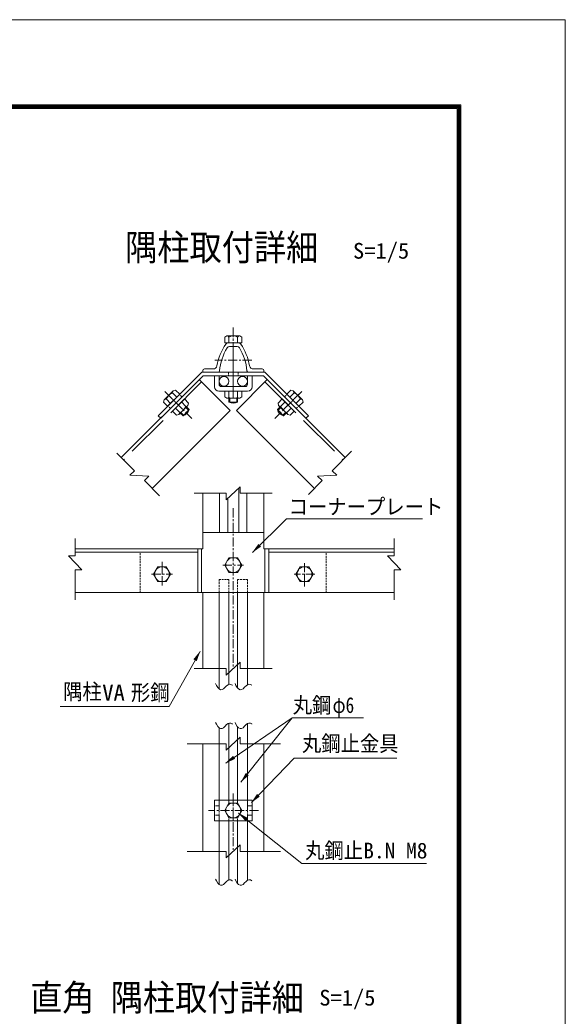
# Model space of a CAD drawing. Units: millimetres, scale not verified, with parts at other scales. Extents: x -4455 to 4455, y -3150 to 3150.
# Drawn here: x 2955 to 4455, y 410 to 3150 of the extents above; entities that cross this region are included whole.
import ezdxf
from ezdxf.enums import TextEntityAlignment as Align

# ---------------------------------------------------------------- set-up
doc = ezdxf.new("R2010")
doc.units = ezdxf.units.MM
doc.header["$LTSCALE"] = 20
for name, pattern in [('DASHED', [7.5, 6, -1.5]), ('USER1', [2, 1.25, -0.25, 0.25, -0.25]), ('USER2', [0.375, 0.25, -0.125]), ('USER3', [0.1875, 0.125, -0.0625])]:
    doc.linetypes.add(name, pattern=pattern)
doc.layers.add('0-4_7詳細', color=7, linetype='Continuous', lineweight=18)
doc.layers.add('0-E_D-TTL', color=7, linetype='Continuous', lineweight=18)
doc.styles.add('ＭＳ ゴシック', font='')
doc.styles.get('ＭＳ ゴシック').set_extended_font_data('MS Gothic')

msp = doc.modelspace()

# ---------------------------------------------------------------- linework, layer by layer
at = {"layer": '0-4_7詳細', "color": 1, "linetype": 'USER1'}
for p, q in [((3542.07, 2303.84), (3542.07, 2172.22)), ((3542.07, 2302.59), (3542.07, 2160.48)), ((3542.07, 2256.86), (3542.07, 2109.54)), ((3542.07, 2241.77), (3542.07, 2109.54)), ((3592.9, 2214.08), (3491.51, 2214.08)), ((3542.07, 2152.71), (3542.07, 2118.32)), ((3428.23, 2053.88), (3353.25, 2128.86)), ((3402.65, 2079.47), (3361.48, 2120.64)), ((3656.03, 2053.88), (3731.01, 2128.86)), ((3681.62, 2079.47), (3722.79, 2120.64)), ((3681.62, 2079.47), (3722.79, 2120.64)), ((3542.07, 1806.68), (3542.07, 1365.76)), ((3346.1, 1659.61), (3346.1, 1590.22)), ((3346.1, 1649.38), (3346.1, 1601.55)), ((3513.51, 1650.42), (3570.63, 1650.42)), ((3738.05, 1591.23), (3738.05, 1660.62)), ((3738.05, 1601.46), (3738.05, 1649.29)), ((3317.54, 1625.42), (3374.66, 1625.42)), ((3766.61, 1625.42), (3709.49, 1625.42)), ((3542.07, 1021.95), (3542.07, 863.09)), ((3542.07, 1013.68), (3542.07, 937.11)), ((3611.62, 975.54), (3474.27, 975.54))]:
    msp.add_line(p, q, dxfattribs=at)
at = {"layer": '0-4_7詳細'}
for p, q in [((3524.49, 2281.24), (3518.61, 2277.84)), ((3518.61, 2277.84), (3518.61, 2262.04)), ((3524.49, 2281.24), (3559.77, 2281.24)), ((3530.13, 2277.84), (3530.13, 2262.04)), ((3554.13, 2277.84), (3554.13, 2262.04)), ((3559.77, 2281.24), (3565.65, 2277.84)), ((3565.65, 2277.84), (3565.65, 2262.04)), ((3518.61, 2262.04), (3565.65, 2262.04)), ((3542.13, 2262.04), (3527.69, 2262.04)), ((3542.13, 2251.54), (3531.68, 2251.54)), ((3542.13, 2262.04), (3556.58, 2262.04)), ((3542.13, 2251.54), (3552.58, 2251.54)), ((3459.17, 2171.44), (3234.05, 1946.32)), ((3455.19, 2181.04), (3335.71, 2061.56)), ((3459.17, 2171.44), (3342.49, 2054.77)), ((3629.07, 2181.04), (3455.19, 2181.04)), ((3458.13, 2185.54), (3458.13, 2181.04)), ((3499.98, 2181.04), (3458.13, 2181.04)), ((3625.1, 2171.44), (3459.17, 2171.44)), ((3486.93, 2190.04), (3462.63, 2190.04)), ((3584.28, 2181.04), (3626.13, 2181.04)), ((3597.34, 2190.04), (3621.63, 2190.04)), ((3625.1, 2171.44), (3850.22, 1946.32)), ((3625.1, 2171.44), (3741.77, 2054.77)), ((3626.13, 2185.54), (3626.13, 2181.04)), ((3629.07, 2181.04), (3748.56, 2061.56)), ((3533.41, 2075.98), (3448.56, 2160.83)), ((3550.85, 2075.98), (3635.7, 2160.83)), ((3377.03, 2130.03), (3352.08, 2105.08)), ((3394.76, 2120.61), (3361.5, 2087.35)), ((3375.44, 2123.64), (3386.62, 2112.47)), ((3377.03, 2130.03), (3383.59, 2131.79)), ((3383.59, 2131.79), (3394.76, 2120.61)), ((3565.59, 2128.84), (3518.55, 2128.84)), ((3518.55, 2112.97), (3518.55, 2128.84)), ((3524.31, 2109.64), (3518.55, 2112.97)), ((3530.07, 2111.7), (3530.07, 2128.84)), ((3554.07, 2111.7), (3554.07, 2128.84)), ((3559.83, 2109.64), (3565.59, 2112.97)), ((3565.59, 2112.97), (3565.59, 2128.84)), ((3700.68, 2131.79), (3689.5, 2120.61)), ((3689.5, 2120.61), (3722.76, 2087.35)), ((3708.82, 2123.64), (3697.65, 2112.47)), ((3707.24, 2130.03), (3700.68, 2131.79)), ((3707.24, 2130.03), (3732.18, 2105.08)), ((3358.47, 2106.67), (3369.65, 2095.5)), ((3374.65, 2074.2), (3407.92, 2107.46)), ((3392.3, 2064.69), (3417.42, 2089.81)), ((3411.89, 2087.19), (3399.77, 2099.31)), ((3413.35, 2085.74), (3420.88, 2078.2)), ((3559.83, 2109.64), (3524.31, 2109.64)), ((3530.07, 2109.64), (3530.07, 2098.98)), ((3554.07, 2098.98), (3530.07, 2098.98)), ((3554.07, 2109.64), (3554.07, 2098.98)), ((3670.92, 2085.74), (3663.38, 2078.2)), ((3665.12, 2096.24), (3676.35, 2107.46)), ((3666.85, 2089.81), (3665.12, 2096.24)), ((3691.96, 2064.69), (3666.85, 2089.81)), ((3672.37, 2087.19), (3684.49, 2099.31)), ((3709.61, 2074.2), (3676.35, 2107.46)), ((3725.79, 2106.67), (3714.62, 2095.5)), ((3733.94, 2098.53), (3722.76, 2087.35)), ((3732.18, 2105.08), (3733.94, 2098.53)), ((3533.41, 2075.98), (3318.9, 1861.47)), ((3342.49, 2054.77), (3335.71, 2061.56)), ((3385.88, 2062.97), (3374.65, 2074.2)), ((3394.92, 2070.22), (3382.8, 2082.34)), ((3392.3, 2064.69), (3385.88, 2062.97)), ((3396.38, 2068.77), (3403.91, 2061.23)), ((3403.91, 2061.23), (3420.88, 2078.2)), ((3550.85, 2075.98), (3765.36, 1861.47)), ((3680.35, 2061.23), (3663.38, 2078.2)), ((3687.89, 2068.77), (3680.35, 2061.23)), ((3689.34, 2070.22), (3701.47, 2082.34)), ((3691.96, 2064.69), (3698.39, 2062.97)), ((3698.39, 2062.97), (3709.61, 2074.2)), ((3741.77, 2054.77), (3748.56, 2061.56)), ((3458.07, 1848.18), (3458.07, 1695.42)), ((3626.07, 1848.18), (3626.07, 1695.42)), ((3458.07, 1740.42), (3626.07, 1740.42)), ((3458.07, 1695.42), (3107.33, 1695.42)), ((3444.47, 1686.42), (3107.33, 1686.42)), ((3444.47, 1695.42), (3444.47, 1575.42)), ((3455.07, 1695.42), (3455.07, 1575.42)), ((3626.07, 1695.42), (3984.68, 1695.42)), ((3629.07, 1695.42), (3629.07, 1575.42)), ((3639.68, 1695.42), (3639.68, 1575.42)), ((3639.68, 1686.42), (3982.43, 1686.42)), ((3469.99, 1575.42), (3107.33, 1575.42)), ((3458.07, 1575.42), (3458.07, 1365.76)), ((3458.07, 1575.42), (3626.07, 1575.42)), ((3503.12, 1575.42), (3503.12, 1309.87)), ((3530.12, 1575.42), (3530.12, 1322.25)), ((3554.02, 1575.42), (3554.02, 1312.64)), ((3581.02, 1575.42), (3581.02, 1321.25)), ((3616.41, 1575.42), (3984.68, 1575.42)), ((3626.07, 1575.42), (3626.07, 1365.76)), ((3530.12, 1004.04), (3530.12, 1215.36)), ((3554.02, 1004.04), (3554.02, 1205.75)), ((3581.02, 1004.04), (3581.02, 1214.36)), ((3503.12, 1004.04), (3503.12, 1202.98)), ((3458.07, 1159.22), (3458.07, 863.09)), ((3626.07, 1159.22), (3626.07, 863.09)), ((3593.67, 1004.04), (3490.47, 1004.04)), ((3490.47, 1004.04), (3490.47, 947.04)), ((3593.67, 1004.04), (3593.67, 947.04)), ((3593.67, 947.04), (3490.47, 947.04)), ((3503.12, 947.04), (3503.12, 771.73)), ((3530.12, 947.04), (3530.12, 784.11)), ((3554.02, 947.04), (3554.02, 774.5)), ((3581.02, 947.04), (3581.02, 783.11))]:
    msp.add_line(p, q, dxfattribs=at)
at = {"layer": '0-4_7詳細', "color": 3}
for p, q in [((3490.47, 2171.44), (3490.47, 2140.84)), ((3503.07, 2171.44), (3490.47, 2171.44)), ((3503.07, 2171.44), (3503.07, 2147.44)), ((3581.07, 2171.44), (3581.07, 2147.44)), ((3593.67, 2171.44), (3581.07, 2171.44)), ((3593.67, 2171.44), (3593.67, 2140.84)), ((3575.07, 2141.44), (3509.07, 2141.44)), ((3581.67, 2128.84), (3502.47, 2128.84)), ((3504.57, 1848.18), (3504.57, 1740.42)), ((3557.07, 1862.11), (3557.07, 1740.42)), ((3579.57, 1848.18), (3579.57, 1740.42)), ((3527.07, 1834.25), (3527.07, 1740.42))]:
    msp.add_line(p, q, dxfattribs=at)
at = {"layer": '0-4_7詳細', "color": 1, "linetype": 'USER2'}
for p, q in [((3528.57, 2181.04), (3528.57, 2171.44)), ((3555.57, 2181.04), (3555.57, 2171.44)), ((3400.83, 2113.1), (3394.04, 2119.89)), ((3683.43, 2113.1), (3690.22, 2119.89)), ((3683.43, 2113.1), (3690.22, 2119.89)), ((3369.01, 2081.28), (3362.22, 2088.07)), ((3715.25, 2081.28), (3722.04, 2088.07)), ((3715.25, 2081.28), (3722.04, 2088.07))]:
    msp.add_line(p, q, dxfattribs=at)
at = {"layer": '0-4_7詳細', "color": 3, "linetype": 'DASHED'}
for p, q in [((3454.92, 2154.47), (3240.41, 1939.96)), ((3629.34, 2154.47), (3843.85, 1939.96))]:
    msp.add_line(p, q, dxfattribs=at)
at = {"layer": '0-4_7詳細', "color": 1}
for p, q in [((3411.65, 2084.04), (3420.04, 2075.65)), ((3532.47, 2109.64), (3532.47, 2097.77)), ((3551.67, 2109.64), (3551.67, 2097.77)), ((3672.62, 2084.04), (3664.22, 2075.65)), ((3398.07, 2070.46), (3406.47, 2062.07)), ((3686.19, 2070.46), (3677.8, 2062.07)), ((3704.5, 1230.68), (3563.3, 1053.75))]:
    msp.add_line(p, q, dxfattribs=at)
at = {"layer": '0-4_7詳細', "color": 4}
for p, q in [((3270.1, 1910.27), (3222.24, 1958.13)), ((3814.17, 1910.27), (3867.6, 1963.7)), ((3270.1, 1910.27), (3257.37, 1897.54)), ((3257.37, 1897.54), (3310.24, 1895.58)), ((3297.52, 1882.85), (3310.24, 1895.58)), ((3826.89, 1897.54), (3774.02, 1895.58)), ((3786.75, 1882.85), (3774.02, 1895.58)), ((3814.17, 1910.27), (3826.89, 1897.54)), ((3297.52, 1882.85), (3339.36, 1841.01)), ((3522.69, 1830.18), (3561.46, 1866.18)), ((3561.46, 1848.18), (3561.46, 1866.18)), ((3786.75, 1882.85), (3748.6, 1844.7)), ((3522.69, 1848.18), (3434.88, 1848.18)), ((3522.69, 1848.18), (3522.69, 1830.18)), ((3561.46, 1848.18), (3649.27, 1848.18)), ((3107.33, 1675.92), (3107.33, 1723.44)), ((3984.68, 1675.92), (3984.68, 1723.44)), ((3089.33, 1675.92), (3125.33, 1637.15)), ((3107.33, 1675.92), (3089.33, 1675.92)), ((3966.68, 1675.92), (4002.68, 1637.15)), ((3984.68, 1675.92), (3966.68, 1675.92)), ((3107.33, 1637.15), (3107.33, 1554.62)), ((3107.33, 1637.15), (3125.33, 1637.15)), ((3984.68, 1637.15), (3984.68, 1554.62)), ((3984.68, 1637.15), (4002.68, 1637.15)), ((3522.69, 1347.76), (3561.46, 1383.76)), ((3561.46, 1365.76), (3561.46, 1383.76)), ((3522.69, 1365.76), (3434.88, 1365.76)), ((3522.69, 1365.76), (3522.69, 1347.76)), ((3561.46, 1365.76), (3649.27, 1365.76)), ((3522.69, 1159.22), (3415.5, 1159.22)), ((3522.69, 1141.22), (3561.46, 1177.22)), ((3522.69, 1159.22), (3522.69, 1141.22)), ((3561.46, 1159.22), (3561.46, 1177.22)), ((3561.46, 1159.22), (3671.65, 1159.22)), ((3522.69, 845.09), (3561.46, 881.09)), ((3561.46, 863.09), (3561.46, 881.09)), ((3522.69, 863.09), (3415.5, 863.09)), ((3522.69, 863.09), (3522.69, 845.09)), ((3561.46, 863.09), (3671.65, 863.09))]:
    msp.add_line(p, q, dxfattribs=at)
at = {"layer": '0-4_7詳細', "color": 3, "linetype": 'USER2'}
for p, q in [((3286.1, 1683.42), (3286.1, 1575.42)), ((3798.05, 1683.42), (3798.05, 1575.42)), ((3503.12, 1610.76), (3503.12, 1575.42)), ((3503.12, 1610.76), (3530.12, 1610.76)), ((3530.12, 1610.76), (3530.12, 1575.42)), ((3581.02, 1610.76), (3554.02, 1610.76)), ((3554.02, 1610.76), (3554.02, 1575.42)), ((3581.02, 1610.76), (3581.02, 1575.42))]:
    msp.add_line(p, q, dxfattribs=at)
at = {"layer": '0-4_7詳細', "color": 1, "linetype": 'USER3'}
for p, q in [((3503.07, 988.29), (3490.47, 988.29)), ((3503.07, 1004.04), (3503.07, 947.04)), ((3530.12, 1004.04), (3530.12, 995.59)), ((3554.02, 1004.04), (3554.02, 995.59)), ((3581.07, 1004.04), (3581.07, 947.04)), ((3581.07, 988.29), (3593.67, 988.29)), ((3503.07, 962.79), (3490.47, 962.79)), ((3581.07, 962.79), (3593.67, 962.79)), ((3530.12, 955.5), (3530.12, 947.04)), ((3554.02, 955.5), (3554.02, 947.04))]:
    msp.add_line(p, q, dxfattribs=at)
at = {"layer": '0-4_7詳細'}
for points in [[(3352.08, 2105.08), (3350.33, 2098.53), (3361.5, 2087.35)], [(3417.42, 2089.81), (3419.14, 2096.24), (3407.92, 2107.46)], [(4062.72, 1777.72), (3688.59, 1777.72), (3595.05, 1685.62)], [(3900.06, 1230.68), (3704.5, 1230.68), (3521.24, 1106.08)], [(3991.91, 1119.64), (3709.37, 1119.64), (3591.85, 997.15)], [(4073.17, 829.98), (3730.86, 829.98), (3556.6, 968.23)]]:
    msp.add_lwpolyline(points, dxfattribs=at)
at = {"layer": '0-4_7詳細', "color": 3}
for points in [[(3369.62, 1625.42), (3357.86, 1645.79), (3334.34, 1645.79), (3322.58, 1625.42), (3334.34, 1605.05), (3357.86, 1605.05)], [(3565.59, 1650.42), (3553.83, 1670.79), (3530.31, 1670.79), (3518.55, 1650.42), (3530.31, 1630.05), (3553.83, 1630.05)], [(3714.53, 1625.42), (3726.29, 1605.05), (3749.81, 1605.05), (3761.57, 1625.42), (3749.81, 1645.79), (3726.29, 1645.79)], [(3565.59, 975.54), (3553.83, 995.91), (3530.31, 995.91), (3518.55, 975.54), (3530.31, 955.18), (3553.83, 955.18)]]:
    msp.add_lwpolyline(points, close=True, dxfattribs=at)
at = {"layer": '0-4_7詳細', "color": 1}
msp.add_lwpolyline([(3065.58, 1261.66), (3365.61, 1261.66), (3450.68, 1413.04)], dxfattribs=at)
at = {"layer": '0-4_7詳細', "color": 4}
for points in [[(3493.53, 1324.85), (3495.8, 1319.72), (3499.48, 1313.69), (3503.27, 1309.72), (3507.18, 1307.79), (3511.2, 1307.9), (3515.34, 1310.06), (3519.59, 1314.27), (3523.82, 1318.7), (3527.89, 1321.54), (3531.81, 1322.78), (3535.56, 1322.43), (3539.16, 1320.49), (3539.53, 1320.11)], [(3547.08, 1324.85), (3549.34, 1319.72), (3553.02, 1313.69), (3556.82, 1309.72), (3560.72, 1307.79), (3564.75, 1307.9), (3568.88, 1310.06), (3573.14, 1314.27), (3577.37, 1318.7), (3581.44, 1321.54), (3585.35, 1322.78), (3589.11, 1322.43), (3592.71, 1320.49), (3593.08, 1320.11)], [(3493.53, 1217.96), (3495.8, 1212.83), (3499.48, 1206.8), (3503.27, 1202.83), (3507.18, 1200.9), (3511.2, 1201.01), (3515.34, 1203.17), (3519.59, 1207.38), (3523.82, 1211.81), (3527.89, 1214.65), (3531.81, 1215.89), (3535.56, 1215.55), (3539.16, 1213.6), (3539.53, 1213.22)], [(3547.08, 1217.96), (3549.34, 1212.83), (3553.02, 1206.8), (3556.82, 1202.83), (3560.72, 1200.9), (3564.75, 1201.01), (3568.88, 1203.17), (3573.14, 1207.38), (3577.37, 1211.81), (3581.44, 1214.65), (3585.35, 1215.89), (3589.11, 1215.55), (3592.71, 1213.6), (3593.08, 1213.22)], [(3493.53, 786.71), (3495.8, 781.58), (3499.48, 775.55), (3503.27, 771.58), (3507.18, 769.65), (3511.2, 769.76), (3515.34, 771.92), (3519.59, 776.13), (3523.82, 780.56), (3527.89, 783.4), (3531.81, 784.64), (3535.56, 784.3), (3539.16, 782.35), (3539.53, 781.97)], [(3547.08, 786.71), (3549.34, 781.58), (3553.02, 775.55), (3556.82, 771.58), (3560.72, 769.65), (3564.75, 769.76), (3568.88, 771.92), (3573.14, 776.13), (3577.37, 780.56), (3581.44, 783.4), (3585.35, 784.64), (3589.11, 784.3), (3592.71, 782.35), (3593.08, 781.97)]]:
    msp.add_lwpolyline(points, dxfattribs=at)
at = {"layer": '0-4_7詳細', "color": 3}
for centre, radius in [((3516.62, 2156.07), 13.5), ((3567.52, 2156.07), 13.5), ((3346.1, 1625.42), 20.4), ((3542.07, 1650.42), 20.4), ((3738.05, 1625.42), 20.4), ((3542.07, 975.54), 20.4)]:
    msp.add_circle(centre, radius, dxfattribs=at)
at = {"layer": '0-4_7詳細'}
for centre, radius, start, end in [((3524.8, 2275.36), 5.88, 24.94299, 92.968), ((3542.13, 2258.33), 22.91, 58.40741, 121.59259), ((3559.47, 2275.36), 5.88, 87.032, 155.05701), ((3653.75, 2170.51), 159, 146.31318, 169.79517), ((3653.75, 2170.51), 150, 148.94488, 174.41738), ((3527.69, 2254.54), 7.5, 90, 146.31318), ((3531.68, 2244.04), 7.5, 90, 149.11884), ((3552.58, 2244.04), 7.5, 30.88116, 90), ((3556.58, 2254.54), 7.5, 33.68682, 90), ((3430.52, 2170.51), 150, 5.58262, 31.05512), ((3430.52, 2170.51), 159, 10.20483, 33.68682), ((3486.93, 2200.54), 10.5, 270, 349.79517), ((3597.34, 2200.54), 10.5, 190.20483, 270), ((3462.63, 2185.54), 4.5, 90, 180), ((3499.98, 2185.54), 4.5, 270, 354.41738), ((3584.28, 2185.54), 4.5, 185.58262, 270), ((3621.63, 2185.54), 4.5, 0, 90), ((3380.75, 2101.36), 22.91, 103.40741, 166.59259), ((3380.97, 2125.66), 5.88, 132.032, 200.05701), ((3524.31, 2118.73), 9.09, 270, 309.3382), ((3542.07, 2145.64), 36, 250.52878, 289.47122), ((3559.83, 2118.73), 9.09, 230.6618, 270), ((3703.3, 2125.66), 5.88, 339.94299, 47.968), ((3703.51, 2101.36), 22.91, 13.40741, 76.59259), ((3356.45, 2101.15), 5.88, 69.94299, 137.968), ((3379.41, 2102.71), 36, 295.52878, 334.47122), ((3410.99, 2096.24), 9.09, 275.6618, 315), ((3542.07, 2119.76), 24, 240, 300), ((3673.27, 2096.24), 9.09, 225, 264.3382), ((3704.86, 2102.71), 36, 205.52878, 244.47122), ((3727.81, 2101.15), 5.88, 42.032, 110.05701), ((3385.88, 2071.12), 9.09, 315, 354.3382), ((3397.7, 2084.41), 24, 285, 345), ((3686.56, 2084.41), 24, 195, 255), ((3698.39, 2071.12), 9.09, 185.6618, 225)]:
    msp.add_arc(centre, radius, start, end, dxfattribs=at)
at = {"layer": '0-4_7詳細', "color": 3}
for centre, radius, start, end in [((3502.47, 2140.84), 12, 180, 270), ((3509.07, 2147.44), 6, 180, 270), ((3575.07, 2147.44), 6, 270, 0), ((3581.67, 2140.84), 12, 270, 0)]:
    msp.add_arc(centre, radius, start, end, dxfattribs=at)
at = {"layer": '0-4_7詳細'}
for points in [[(3593.63, 1684.22), (3611.35, 1708.98), (3618.66, 1701.55)], [(3519.58, 1104.96), (3541.46, 1126.13), (3547.32, 1117.52)], [(3590.47, 995.7), (3607.48, 1020.96), (3614.99, 1013.75)], [(3555.03, 969.47), (3581.77, 954.91), (3575.3, 946.74)]]:
    msp.add_solid(points, dxfattribs=at)
at = {"layer": '0-4_7詳細', "color": 1}
for points in [[(3451.66, 1414.79), (3441.5, 1386.08), (3432.42, 1391.18)], [(3562.05, 1052.19), (3576.69, 1078.88), (3584.84, 1072.38)]]:
    msp.add_solid(points, dxfattribs=at)
at = {"layer": '0-E_D-TTL', "color": 2}
msp.add_lwpolyline([(-4455.04, 3150.21), (4454.66, 3150.21), (4454.66, -3150.21), (-4455.04, -3150.21)], close=True, dxfattribs=at)
at = {"layer": '0-E_D-TTL'}
for points in [[(-4168.65, 2916.87), (4168.28, 2916.87), (4168.28, -2916.87), (-4168.65, -2916.87)], [(-4166, 2914.21), (4165.63, 2914.21), (4165.63, -2914.21), (-4166, -2914.21)], [(-4163.35, 2911.56), (4162.97, 2911.56), (4162.97, -2911.56), (-4163.35, -2911.56)], [(-4160.7, 2908.91), (4160.32, 2908.91), (4160.32, -2908.91), (-4160.7, -2908.91)], [(-4158.05, 2906.26), (4157.67, 2906.26), (4157.67, -2906.26), (-4158.05, -2906.26)]]:
    msp.add_lwpolyline(points, close=True, dxfattribs=at)

# ---------------------------------------------------------------- texts
at = {"layer": '0-4_7詳細', "style": 'ＭＳ ゴシック', "width": 0.9}
for s, height, p in [('隅柱取付詳細', 72.14, (3244.66, 2466.74)), ('直角 隅柱取付詳細', 72.16, (2983.63, 403.03))]:
    msp.add_text(s, height=height, dxfattribs=at).set_placement(p, align=Align.BOTTOM_LEFT)
at = {"layer": '0-4_7詳細', "color": 3, "style": 'ＭＳ ゴシック'}
for s, width, p in [('S=1/5', 1.05, (3871.44, 2480.44)), ('コーナープレート', 0.9, (3694.64, 1776.83)), ('隅柱', 0.9, (3074.27, 1267.84)), ('VA', 1.05, (3181.91, 1265)), ('形鋼', 0.9, (3260.54, 1265.16)), ('丸鋼', 0.9, (3705.76, 1230.84)), ('φ6', 0.8, (3815.28, 1230.84)), ('丸鋼止金具', 0.9, (3731.08, 1125.04)), ('丸鋼止', 0.9, (3739.88, 830.62)), ('S=1/5', 1.05, (3778.68, 425.82))]:
    msp.add_text(s, height=43.26, dxfattribs=dict(at, width=width)).set_placement(p, align=Align.BOTTOM_LEFT)
msp.add_text('B.N M8', height=43.26, dxfattribs=at).set_placement((3899.62, 830.62), align=Align.BOTTOM_LEFT)

doc.saveas('drawing.dxf')
